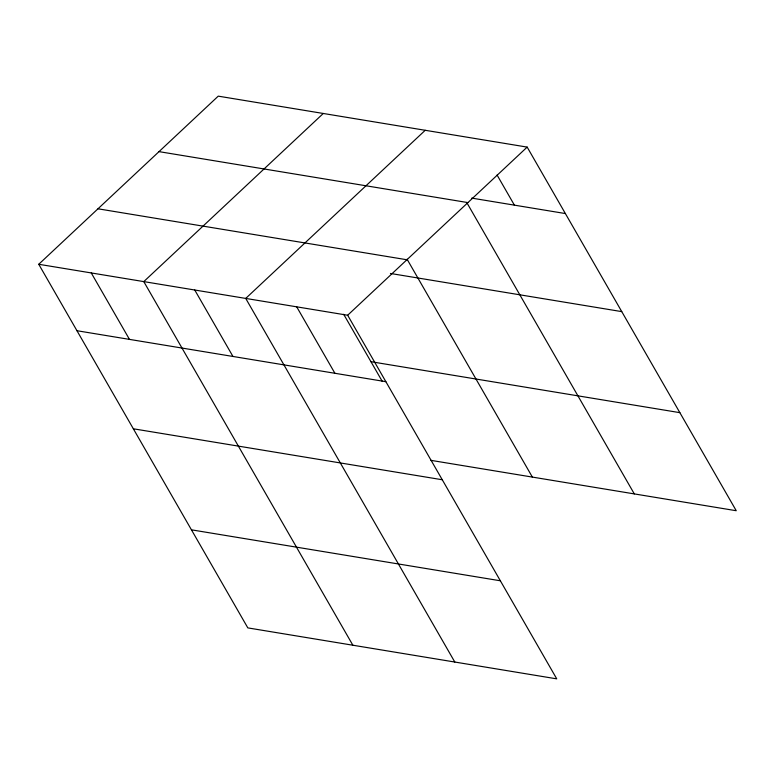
<?xml version="1.0" encoding="UTF-8"?>
<svg xmlns="http://www.w3.org/2000/svg" width="775" height="775" viewBox="0 0 775 775"><rect width="100%" height="100%" fill="white"/><g stroke="black" fill="none" stroke-linecap="round" stroke-linejoin="round"><path stroke-width="1.16" d="M38.75 264.275L347.665 315.241L556.75 678.852L247.835 627.895L38.75 264.275L218.25 96.148L527.165 147.105L736.25 510.725L430.919 460.35M323.282 113.47L143.782 281.606L352.867 645.217M425.223 130.287L245.723 298.423L454.809 662.034M347.665 315.241L527.165 147.105M471.723 198.109L565.372 213.551M159.011 151.629L467.926 202.595M97.989 208.795L406.904 259.761M390.426 273.459L621.763 311.618M370.944 361.692L679.859 412.658M76.957 330.722L385.873 381.688M133.348 428.788L442.263 479.754M191.444 529.829L500.359 580.785M497.085 175.034L514.397 205.142M467.025 202.992L634.308 493.907M407.078 259.208L532.367 477.09M343.674 314.272L382.346 381.513M296.699 306.832L334.907 373.279M194.748 290.015L232.955 356.461M91.266 272.945L129.473 339.382"/></g></svg>
